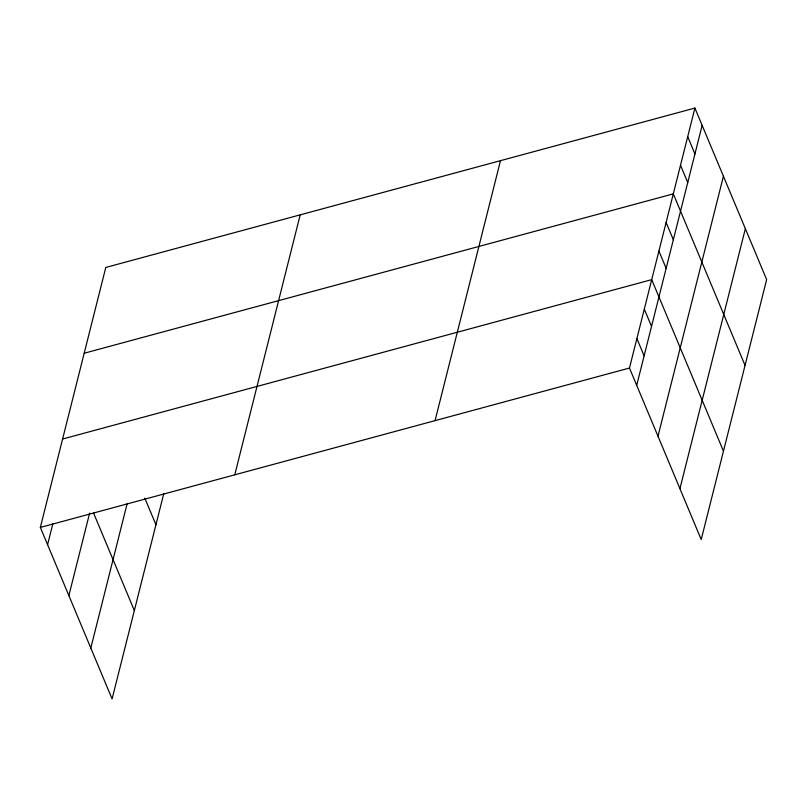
<?xml version="1.0" encoding="UTF-8"?>
<svg xmlns="http://www.w3.org/2000/svg" width="807" height="807" viewBox="0 0 807 807"><rect width="100%" height="100%" fill="white"/><g stroke="black" fill="none" stroke-linecap="round" stroke-linejoin="round"><path stroke-width="1.21" d="M163.74 493.773L112.092 698.933L40.35 527.415L105.788 267.45L694.908 108.067L766.65 279.585L701.212 539.55L629.47 368.032L694.908 108.067M47.583 544.695L52.919 523.481M68.867 595.596L89.638 513.101M90.808 648.031L127.153 503.639M234.756 474.819L300.194 214.854M435.064 420.629L500.491 160.664M636.703 385.322L702.13 125.357M657.987 436.214L723.425 176.249M679.928 488.659L745.355 228.694M84.19 353.234L673.31 193.862L745.053 365.379M62.593 439.028L651.713 279.646L723.465 451.163M40.35 527.415L629.47 368.032M687.705 136.665L694.938 153.955M680.513 165.264L687.735 182.543M666.108 222.46L673.341 239.74M658.916 251.048L666.148 268.338M644.299 309.111L651.531 326.391M636.884 338.577L644.117 355.857M144.806 498.151L155.943 524.752M93.501 512.909L134.345 610.536"/></g></svg>
